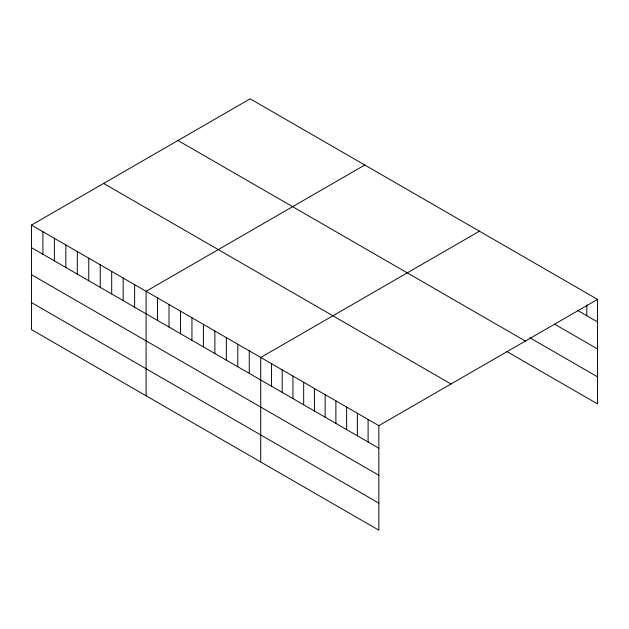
<?xml version="1.0" encoding="UTF-8"?>
<svg xmlns="http://www.w3.org/2000/svg" width="629" height="629" viewBox="0 0 629 629"><rect width="100%" height="100%" fill="white"/><g stroke="black" fill="none" stroke-linecap="round" stroke-linejoin="round"><path stroke-width="0.94" d="M31.45 225.096L378.839 425.66L378.839 530.176L31.45 329.612L31.45 225.096L250.161 98.824L597.55 299.388L597.55 403.904L506.691 351.454M364.796 165.01L146.085 291.282L146.085 395.798M479.44 231.197L260.728 357.469L260.728 461.985M378.839 425.66L597.55 299.388M577.729 310.482L597.55 321.922M554.597 324.179L597.55 348.977M529.822 337.749L597.55 376.85M177.983 140.495L525.372 341.052M103.628 183.424L451.017 383.989M31.45 247.637L378.839 448.194M31.45 274.684L378.839 475.249M31.45 302.557L378.839 503.121M586.81 304.947L586.81 315.727M368.099 419.457L368.099 441.998M357.366 413.261L357.366 435.803M346.626 407.057L346.626 429.599M335.886 400.862L335.886 423.403M325.154 394.658L325.154 417.2M314.414 388.463L314.414 411.004M303.673 382.259L303.673 404.801M292.941 376.063L292.941 398.605M282.201 369.868L282.201 392.402M271.461 363.664L271.461 386.206M249.265 350.848L249.265 373.39M237.801 344.228L237.801 366.77M226.338 337.608L226.338 360.15M214.874 330.988L214.874 353.529M203.411 324.375L203.411 346.909M191.947 317.755L191.947 340.297M180.484 311.135L180.484 333.677M169.012 304.515L169.012 327.056M157.549 297.902L157.549 320.436M134.622 284.662L134.622 307.204M123.158 278.042L123.158 300.583M111.695 271.421L111.695 293.963M100.231 264.809L100.231 287.343M88.768 258.189L88.768 280.731M77.304 251.569L77.304 274.11M65.841 244.948L65.841 267.49M54.377 238.328L54.377 260.87M42.914 231.716L42.914 254.25"/></g></svg>
